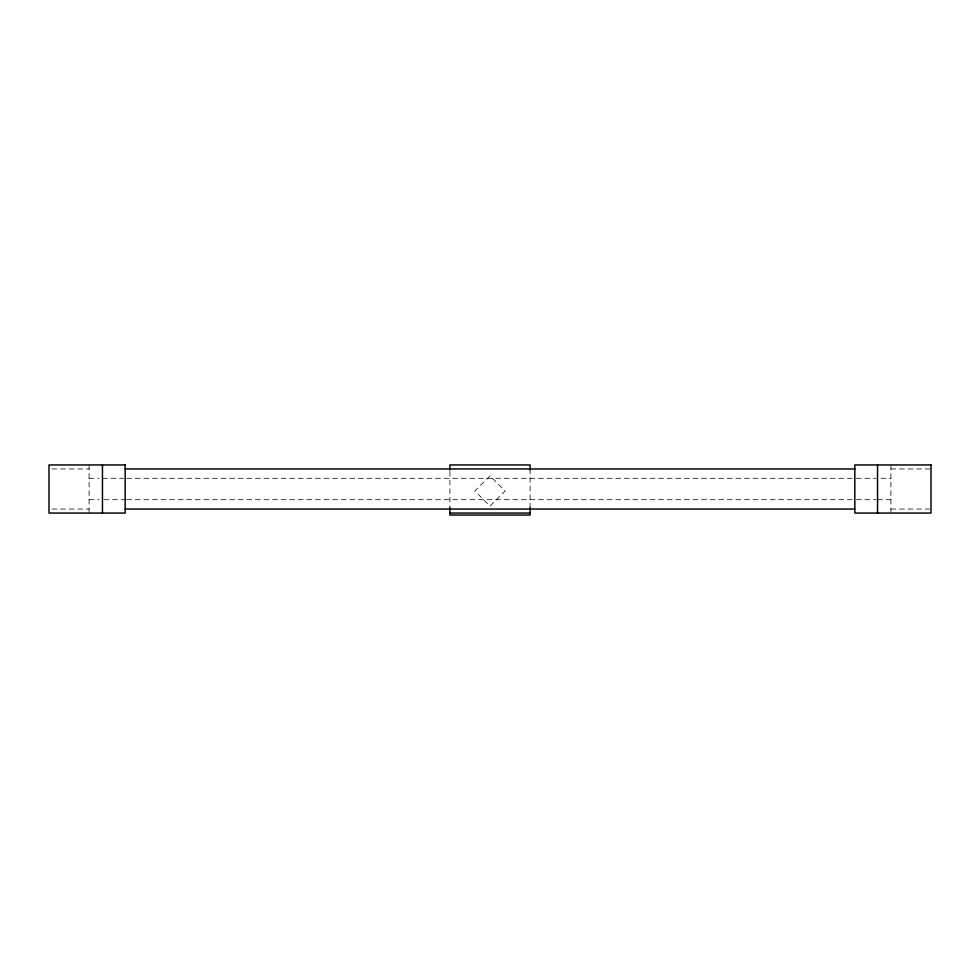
<?xml version="1.0" encoding="UTF-8"?>
<svg xmlns="http://www.w3.org/2000/svg" width="980" height="980" viewBox="0 0 980 980"><rect width="100%" height="100%" fill="white"/><g stroke="black" fill="none" stroke-linecap="round" stroke-linejoin="round"><path stroke-width="0.73" stroke-dasharray="4.9 3.68" d="M51.965 468.955L89.094 468.955M890.906 468.955L931 468.955M89.094 478.301L98.992 478.301M102.459 478.301L123.664 478.301M126.702 478.301L854.83 478.301M856.336 478.301L876.034 478.301M881.008 478.301L890.906 478.301M89.094 499.69L98.992 499.69M103.966 499.69L125.171 499.69M126.702 499.69L854.83 499.69M856.336 499.69L876.034 499.69M877.541 499.69L890.906 499.69M51.965 509.049L89.094 509.049M890.906 509.049L929.518 509.049M890.906 464.949L890.906 513.055M530.094 468.955L530.094 509.049M449.906 471.454L449.906 509.049M89.094 464.949L89.094 513.055M490 475.888L474.884 491.005L490 506.121L505.117 491.005L490 475.888"/><path stroke-width="1.47" d="M125.171 468.955L854.83 468.955M125.171 509.049L854.83 509.049M449.906 513.055L530.094 513.055M877.541 464.949L877.541 513.055M530.094 469.959L530.094 464.949L449.906 464.949L449.906 469.959M530.094 507.542L530.094 515.051L449.906 515.051L449.906 507.542M102.459 464.949L102.459 513.055M125.171 464.949L49 464.949L49 513.055L125.171 513.055L125.171 464.949M931 464.949L854.83 464.949L854.83 513.055L931 513.055L931 464.949"/></g></svg>
